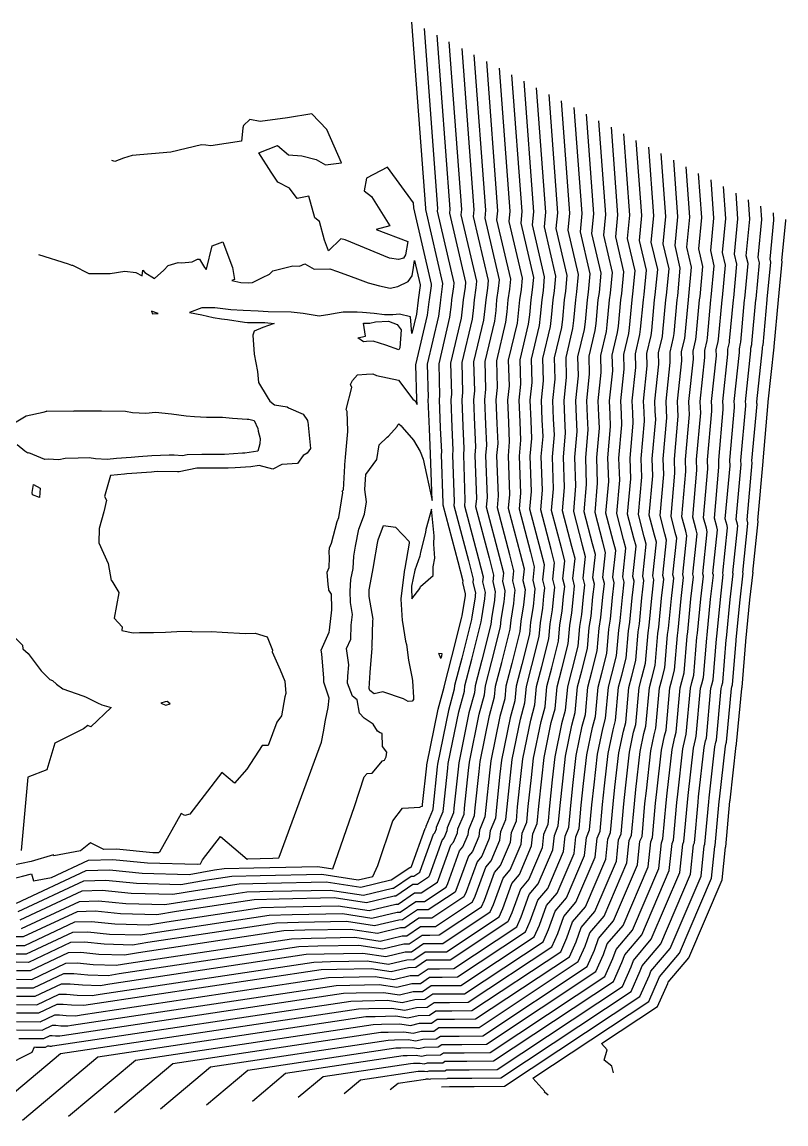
# Model space of a CAD drawing. Extents: x 7167 to 9806, y 3572 to 4349.
# Drawn here: x 9274 to 9806, y 3582 to 4349 of the extents above; entities that cross this region are included whole.
import ezdxf

# ---------------------------------------------------------------- set-up
doc = ezdxf.new("R2010")
doc.units = 0
doc.header["$MEASUREMENT"] = 0
doc.layers.add('CONTOURS', color=3, linetype='CONTINUOUS')

msp = doc.modelspace()

# ---------------------------------------------------------------- linework, layer by layer
at = {"layer": 'CONTOURS', "linetype": 'CONTINUOUS'}
for points, elevation in [([(9270.380034, 3735.757226), (9318.929185, 3758.5437), (9335.045142, 3758.983691), (9357.801858, 3756.634508), (9390.490298, 3755.780723), (9408.265817, 3758.816005), (9415.000713, 3759.828258), (9435.443036, 3760.389693), (9480.016086, 3761.27523), (9490.367074, 3759.691539), (9505.53876, 3803.009189), (9512.358248, 3823.523227), (9514.311704, 3826.023292), (9517.831956, 3826.220174), (9524.981935, 3834.829918), (9526.332771, 3835.159029), (9527.646231, 3837.442983), (9528.122305, 3840.817501), (9525.020666, 3844.641599), (9524.710822, 3853.839493), (9523.460148, 3854.125027), (9521.56535, 3855.332476), (9518.455146, 3860.199294), (9512.273809, 3864.464276), (9509.093051, 3867.97635), (9507.443463, 3877.208549), (9504.136584, 3879.81783), (9500.635091, 3888.658303), (9500.979106, 3893.693096), (9501.588671, 3901.514381), (9500.050575, 3912.901646), (9502.962653, 3919.399258), (9503.221252, 3929.02791), (9504.158707, 3936.443982), (9502.679736, 3944.925324), (9502.525937, 3952.798131), (9503.039874, 3960.943608), (9504.493681, 3968.514967), (9505.124514, 3977.105061), (9506.316046, 3984.047829), (9508.548416, 3995.946484), (9512.418474, 4006.386708), (9513.764943, 4014.963167), (9512.661936, 4023.461853), (9513.38123, 4033.922384), (9521.062663, 4044.245681), (9522.60177, 4054.450585), (9528.226546, 4059.948447), (9529.210048, 4060.582046), (9535.303002, 4067.272595), (9535.727053, 4068.368077), (9536.355235, 4069.088473), (9538.095627, 4067.850065), (9538.653788, 4066.799879), (9546.563006, 4057.751755), (9551.234489, 4049.929479), (9553.229851, 4044.58826), (9559.483977, 4015.77984), (9558.343309, 4048.020432), (9558.374775, 4048.374538), (9557.599101, 4065.738157), (9556.762163, 4086.082264), (9556.899256, 4087.380965), (9556.271276, 4110.602698), (9564.165014, 4144.025903), (9565.264946, 4153.126162), (9565.473716, 4155.386318), (9566.846632, 4164.788002), (9567.035843, 4166.809675), (9555.045133, 4218.215702), (9555.137237, 4219.139937), (9545.437914, 4348.677007)], 1971.780833), ([(9271.569247, 3729.866716), (9317.364421, 3751.360615), (9332.566192, 3751.775647), (9354.032021, 3749.559722), (9384.866192, 3748.754369), (9401.633386, 3751.617473), (9420.181912, 3754.405311), (9439.891871, 3754.946632), (9482.868051, 3755.800444), (9508.063935, 3751.9455), (9518.229418, 3754.37707), (9521.732986, 3761.827067), (9532.132659, 3793.110834), (9538.91255, 3801.787848), (9551.130347, 3802.471173), (9551.505582, 3802.923017), (9552.760086, 3803.228659), (9552.903975, 3804.29452), (9555.811066, 3831.370328), (9555.882905, 3831.995547), (9563.682526, 3870.573267), (9567.940644, 3886.038918), (9568.037708, 3887.111987), (9573.126195, 3906.976556), (9580.291521, 3934.736259), (9580.361661, 3935.563041), (9582.676382, 3949.711763), (9582.739657, 3950.388968), (9582.792252, 3950.842145), (9580.954611, 3958.768045), (9581.045415, 3959.653029), (9577.559054, 3973.069403), (9567.133729, 4012.678471), (9567.252448, 4014.014772), (9566.054808, 4047.865642), (9566.205564, 4049.562141), (9565.455451, 4066.353558), (9564.646094, 4086.027244), (9564.912214, 4088.548249), (9564.304976, 4111.002982), (9571.937989, 4143.322238), (9573.00159, 4152.12192), (9573.303268, 4155.387897), (9574.630798, 4164.47878), (9574.896906, 4167.322072), (9563.30323, 4217.025953), (9563.485707, 4218.857048), (9554.107942, 4344.099617)], 1975.061667), ([(9562.777971, 4339.522227), (9571.834177, 4218.574158), (9571.561327, 4215.836204), (9582.757969, 4167.83447), (9582.414964, 4164.169558), (9581.13282, 4155.389476), (9580.738235, 4151.117678), (9579.710964, 4142.618572), (9572.338676, 4111.403265), (9572.925173, 4089.715532), (9572.530024, 4085.972223), (9573.311801, 4066.968959), (9574.036352, 4050.749743), (9573.766307, 4047.710852), (9574.923175, 4015.012388), (9574.683019, 4012.309179), (9584.754121, 3974.045914), (9588.122025, 3961.08539), (9587.909898, 3959.017978), (9589.685224, 3951.360845), (9589.557595, 3950.26114), (9589.404048, 3948.617796), (9587.167656, 3934.947858), (9587.007048, 3933.054678), (9580.083776, 3906.232737), (9575.167185, 3887.039222), (9574.953276, 3884.674392), (9570.838933, 3869.730938), (9563.302667, 3832.455795), (9563.08267, 3830.541155), (9559.946698, 3801.333619), (9559.853174, 3800.301415), (9555.17586, 3789.080525), (9555.135171, 3788.691065), (9554.740635, 3787.767611), (9554.494016, 3787.477125), (9544.89378, 3760.891915), (9544.850495, 3760.79401), (9544.229772, 3760.382571), (9544.090435, 3760.381129), (9543.977574, 3760.381066), (9531.134452, 3751.617463), (9530.882743, 3751.613934), (9509.979695, 3746.613953), (9485.720017, 3750.325658), (9444.340706, 3749.503572), (9425.363112, 3748.982364), (9395.000954, 3744.418941), (9379.242086, 3741.728015), (9350.262184, 3742.484937), (9330.087242, 3744.567603), (9315.799658, 3744.17753), (9272.75846, 3723.976205)], 1978.3425), ([(9273.947673, 3718.085695), (9314.234894, 3736.994444), (9327.608293, 3737.359559), (9346.492348, 3735.410151), (9373.61798, 3734.701661), (9388.368522, 3737.220409), (9430.544311, 3743.559418), (9448.789541, 3744.060511), (9488.571982, 3744.850872), (9511.895455, 3741.282405), (9531.991833, 3746.089433), (9532.690178, 3746.099222), (9545.040813, 3754.526773), (9545.807847, 3754.527201), (9546.754814, 3754.537002), (9550.973407, 3757.333249), (9551.267586, 3757.998637), (9560.535606, 3783.663865), (9561.289694, 3784.552087), (9562.49607, 3787.375742), (9562.620486, 3788.566596), (9567.135011, 3799.396957), (9567.327544, 3801.521889), (9570.354275, 3829.711983), (9570.722428, 3832.916042), (9577.995341, 3868.88861), (9581.965908, 3883.309867), (9582.296663, 3886.966457), (9587.041358, 3905.488919), (9593.722574, 3931.373096), (9593.97365, 3934.332675), (9596.131713, 3947.52383), (9596.375533, 3950.133312), (9596.578197, 3951.879545), (9594.865184, 3959.267911), (9595.198636, 3962.51775), (9591.949188, 3975.022425), (9582.232309, 4011.939886), (9582.593902, 4016.010004), (9581.477807, 4047.556061), (9581.86714, 4051.937346), (9581.168151, 4067.584359), (9580.413954, 4085.917203), (9580.938131, 4090.882816), (9580.372376, 4111.803548), (9587.483938, 4141.914906), (9588.474879, 4150.113436), (9588.962373, 4155.391055), (9590.199131, 4163.860336), (9590.619032, 4168.346867), (9579.819424, 4214.646455), (9580.182647, 4218.291269), (9571.447999, 4334.944837)], 1981.623333), ([(9580.118027, 4330.367447), (9588.531116, 4218.00838), (9588.077521, 4213.456706), (9598.480095, 4168.859265), (9597.983297, 4163.551114), (9596.791925, 4155.392634), (9596.211524, 4149.109194), (9595.256913, 4141.211241), (9588.406077, 4112.203832), (9588.95109, 4092.0501), (9588.297885, 4085.862182), (9589.024501, 4068.19976), (9589.697928, 4053.124949), (9589.189306, 4047.401271), (9590.26463, 4017.00762), (9589.781599, 4011.570593), (9599.144255, 3975.998935), (9602.275246, 3963.950111), (9601.820471, 3959.517844), (9603.471169, 3952.398245), (9603.193471, 3950.005484), (9602.859379, 3946.429863), (9600.779645, 3933.717492), (9600.4381, 3929.691515), (9593.998939, 3904.7451), (9589.426141, 3886.893693), (9588.978541, 3881.945341), (9585.151748, 3868.046282), (9578.14219, 3833.376289), (9577.625879, 3828.88281), (9574.70839, 3801.710159), (9574.416849, 3798.492499), (9570.065111, 3788.052667), (9569.856968, 3786.060419), (9567.838753, 3781.336563), (9566.577196, 3779.850606), (9557.641392, 3755.105358), (9557.09632, 3753.872487), (9549.279855, 3748.691433), (9547.525258, 3748.673273), (9546.104051, 3748.672479), (9534.245903, 3740.580981), (9533.100924, 3740.564931), (9513.811216, 3735.950858), (9491.423948, 3739.376087), (9453.238376, 3738.617451), (9435.725511, 3738.136471), (9381.736091, 3730.021877), (9367.993875, 3727.675307), (9342.722511, 3728.335366), (9325.129343, 3730.151515), (9312.67013, 3729.811359), (9275.136885, 3712.195184), (9270.279576, 3712.228744)], 1984.904167), ([(9270.300584, 3706.346304), (9276.326098, 3706.304674), (9311.105367, 3722.628274), (9322.650393, 3722.943471), (9338.952675, 3721.260581), (9362.369769, 3720.648953), (9375.103659, 3722.823345), (9440.90671, 3732.713524), (9457.687211, 3733.17439), (9494.275914, 3733.901301), (9515.726976, 3730.619311), (9534.210014, 3735.04043), (9535.801629, 3735.06274), (9547.16729, 3742.818186), (9549.24267, 3742.819345), (9551.804897, 3742.845863), (9563.219232, 3750.411725), (9564.015198, 3752.212079), (9572.618786, 3776.037347), (9574.387812, 3778.121039), (9577.217867, 3784.745096), (9577.509736, 3787.538738), (9581.698686, 3797.588041), (9582.089236, 3801.898429), (9584.897484, 3828.053638), (9585.561951, 3833.836537), (9592.308156, 3867.203954), (9595.991173, 3880.580816), (9596.555619, 3886.820928), (9600.95652, 3904.001282), (9607.153627, 3928.009933), (9607.585639, 3933.10231), (9609.587045, 3945.335897), (9610.011409, 3949.877656), (9610.364141, 3952.916945), (9608.775758, 3959.767777), (9609.351856, 3965.382472), (9606.339322, 3976.975446), (9597.330889, 4011.2013), (9597.935357, 4018.005236), (9596.900806, 4047.246481), (9597.528717, 4054.312551), (9596.880851, 4068.815161), (9596.181815, 4085.807162), (9596.964048, 4093.217384), (9596.439777, 4112.604115), (9603.029888, 4140.507575), (9603.948168, 4148.104952), (9604.621477, 4155.394213), (9605.767463, 4163.241892), (9606.341157, 4169.371663), (9596.335618, 4212.266957), (9596.879586, 4217.72549), (9588.788056, 4325.790057)], 1988.185), ([(9270.321591, 3700.463865), (9277.515311, 3700.414163), (9309.540603, 3715.445188), (9320.171443, 3715.735427), (9335.182838, 3714.185795), (9356.745663, 3713.622599), (9368.471227, 3715.624813), (9446.08791, 3727.290578), (9462.136046, 3727.73133), (9497.127879, 3728.426515), (9517.642736, 3725.287764), (9535.319104, 3729.515928), (9537.357355, 3729.5445), (9548.230528, 3736.963893), (9550.960081, 3736.965417), (9554.329939, 3737.000294), (9569.342145, 3746.950964), (9570.389004, 3749.318801), (9578.660376, 3772.224087), (9580.936871, 3774.905516), (9584.578766, 3783.429773), (9584.954362, 3787.024809), (9588.980524, 3796.683584), (9589.470081, 3802.086699), (9592.169088, 3827.224465), (9592.981712, 3834.296784), (9599.464563, 3866.361626), (9603.003805, 3879.216291), (9603.685097, 3886.748163), (9607.914102, 3903.257463), (9613.869153, 3926.328352), (9614.391634, 3932.487127), (9616.314711, 3944.24193), (9616.829347, 3949.749829), (9617.257114, 3953.435645), (9615.731045, 3960.01771), (9616.428467, 3966.814833), (9613.534389, 3977.951956), (9604.880179, 4010.832007), (9605.606085, 4019.002852), (9604.612305, 4047.091691), (9605.359505, 4055.500154), (9604.737201, 4069.430562), (9604.065746, 4085.752142), (9604.977007, 4094.384667), (9604.473477, 4113.004399), (9610.802862, 4139.803909), (9611.684813, 4147.10071), (9612.451029, 4155.395792), (9613.55163, 4162.93267), (9614.20222, 4169.88406), (9604.593715, 4211.077208), (9605.228056, 4217.442601), (9597.458084, 4321.212667)], 1991.465833), ([(9606.128112, 4316.635277), (9613.576526, 4217.159712), (9612.851812, 4209.887459), (9622.063283, 4170.396458), (9621.335796, 4162.623447), (9620.280581, 4155.397371), (9619.421458, 4146.096468), (9618.575837, 4139.100243), (9612.507178, 4113.404682), (9612.989965, 4095.551951), (9611.949676, 4085.697121), (9612.59355, 4070.045962), (9613.190293, 4056.687757), (9612.323804, 4046.936901), (9613.276812, 4020.000468), (9612.429468, 4010.462714), (9620.729456, 3978.928467), (9623.505077, 3968.247194), (9622.686331, 3960.267643), (9624.150086, 3953.954345), (9623.647285, 3949.622001), (9623.042377, 3943.147964), (9621.197628, 3931.871944), (9620.584679, 3924.64677), (9614.871683, 3902.513644), (9610.814575, 3886.675398), (9610.016437, 3877.851765), (9606.620971, 3865.519297), (9600.401474, 3834.757031), (9599.440692, 3826.395292), (9596.850927, 3802.274969), (9596.262362, 3795.779126), (9592.398987, 3786.51088), (9591.939664, 3782.11445), (9587.48593, 3771.689992), (9584.701966, 3768.410828), (9576.76281, 3746.425522), (9575.465057, 3743.490202), (9556.854981, 3731.154725), (9552.677493, 3731.111489), (9549.293767, 3731.1096), (9538.913081, 3724.026259), (9536.428195, 3723.991426), (9519.558496, 3719.956216), (9499.979845, 3722.95173), (9466.584881, 3722.288269), (9451.269109, 3721.867631), (9361.838796, 3708.426281), (9351.121557, 3706.596245), (9331.413001, 3707.11101), (9317.692493, 3708.527383), (9307.97584, 3708.262103), (9278.704524, 3694.523653), (9270.342598, 3694.581426)], 1994.746667), ([(9614.798141, 4312.057887), (9621.924996, 4216.876822), (9621.109909, 4208.69771), (9629.924346, 4170.908855), (9629.119962, 4162.314225), (9628.110134, 4155.39895), (9627.158102, 4145.092226), (9626.348812, 4138.396578), (9620.540878, 4113.804965), (9621.002924, 4096.719235), (9619.833606, 4085.642101), (9620.4499, 4070.661363), (9621.021081, 4057.875359), (9620.035304, 4046.78211), (9620.947539, 4020.998084), (9619.978758, 4010.093421), (9627.924523, 3979.904978), (9630.581687, 3969.679555), (9629.641618, 3960.517576), (9631.043058, 3954.473045), (9630.465223, 3949.494173), (9629.770042, 3942.053997), (9628.003623, 3931.256761), (9627.300206, 3922.965189), (9621.829265, 3901.769826), (9617.944053, 3886.602633), (9617.02907, 3876.48724), (9613.777378, 3864.676969), (9607.821235, 3835.217279), (9606.712297, 3825.56612), (9604.231773, 3802.463239), (9603.544199, 3794.874668), (9599.843613, 3785.99695), (9599.300563, 3780.799126), (9594.034989, 3768.474468), (9590.743556, 3764.597569), (9583.136615, 3743.532244), (9581.58797, 3740.029441), (9559.380022, 3725.309156), (9554.394904, 3725.257561), (9550.357005, 3725.255307), (9540.468806, 3718.508018), (9537.537285, 3718.466925), (9521.474256, 3714.624669), (9502.831811, 3717.476944), (9471.033716, 3716.845208), (9456.450309, 3716.444685), (9355.206364, 3701.227749), (9345.497451, 3699.569891), (9327.643165, 3700.036225), (9315.213544, 3701.319339), (9306.411076, 3701.079018), (9279.893737, 3688.633142), (9270.363606, 3688.698987)], 1998.0275), ([(9270.384613, 3682.816547), (9281.08295, 3682.742632), (9304.846313, 3693.895932), (9312.734594, 3694.111295), (9323.873328, 3692.961439), (9339.873346, 3692.543537), (9348.573933, 3694.029217), (9461.631508, 3711.021738), (9475.482551, 3711.402148), (9505.683776, 3712.002158), (9523.390016, 3709.293122), (9538.646376, 3712.942423), (9542.024532, 3712.989777), (9551.420244, 3719.401013), (9556.112315, 3719.403633), (9561.905064, 3719.463587), (9587.710882, 3736.568679), (9589.510421, 3740.638965), (9596.785145, 3760.78431), (9600.584048, 3765.258945), (9606.661462, 3779.483803), (9607.288238, 3785.483021), (9610.826037, 3793.97021), (9611.612618, 3802.651508), (9613.983901, 3824.736947), (9615.240997, 3835.677526), (9620.933786, 3863.834641), (9624.041702, 3875.122714), (9625.073531, 3886.529869), (9628.786846, 3901.026007), (9634.015732, 3921.283607), (9634.809617, 3930.641579), (9636.497708, 3940.960031), (9637.283161, 3949.366345), (9637.936031, 3954.991745), (9636.596905, 3960.767509), (9637.658298, 3971.111916), (9635.11959, 3980.881488), (9627.528048, 4009.724128), (9628.618267, 4021.9957), (9627.746803, 4046.62732), (9628.85187, 4059.062962), (9628.30625, 4071.276764), (9627.717537, 4085.58708), (9629.015882, 4097.886518), (9628.574578, 4114.205249), (9634.121786, 4137.692912), (9634.894747, 4144.087984), (9635.939686, 4155.400529), (9636.904129, 4162.005003), (9637.785409, 4171.421253), (9629.368006, 4207.507961), (9630.273466, 4216.593933), (9623.468169, 4307.480497)], 2001.308333), ([(9270.405621, 3676.934108), (9282.272163, 3676.852122), (9303.281549, 3686.712847), (9310.255644, 3686.903251), (9320.103491, 3685.886654), (9334.24924, 3685.517183), (9341.941501, 3686.830685), (9466.812708, 3705.598791), (9479.931386, 3705.959087), (9508.535742, 3706.527372), (9525.305776, 3703.961575), (9539.755466, 3707.417922), (9543.580258, 3707.471537), (9552.483482, 3713.54672), (9557.829727, 3713.549705), (9564.430106, 3713.618017), (9593.833795, 3733.107918), (9595.884227, 3737.745687), (9602.826735, 3756.97105), (9607.133107, 3762.043421), (9614.022361, 3778.16848), (9614.732864, 3784.969092), (9618.107874, 3793.065752), (9618.993464, 3802.839778), (9621.255505, 3823.907775), (9622.660758, 3836.137773), (9628.090193, 3862.992313), (9631.054334, 3873.758189), (9632.203008, 3886.457104), (9635.744428, 3900.282188), (9640.731258, 3919.602026), (9641.615612, 3930.026396), (9643.225374, 3939.866064), (9644.101099, 3949.238517), (9644.829003, 3955.510445), (9643.552191, 3961.017442), (9644.734908, 3972.544277), (9642.314657, 3981.857999), (9635.077338, 4009.354836), (9636.288994, 4022.993317), (9635.458303, 4046.47253), (9636.682658, 4060.250565), (9636.1626, 4071.892164), (9635.601467, 4085.53206), (9637.028841, 4099.053802), (9636.608278, 4114.605532), (9641.894761, 4136.989246), (9642.631391, 4143.083742), (9643.769238, 4155.402108), (9644.688295, 4161.695781), (9645.646472, 4171.93365), (9637.626103, 4206.318212), (9638.621935, 4216.311044), (9632.138198, 4302.903107)], 2004.589167), ([(9270.426628, 3671.051669), (9283.461376, 3670.961611), (9301.716786, 3679.529762), (9307.776694, 3679.695207), (9316.333655, 3678.811868), (9328.625134, 3678.490829), (9335.309069, 3679.632153), (9471.993907, 3700.175845), (9484.380221, 3700.516027), (9511.387707, 3701.052587), (9527.221537, 3698.630027), (9540.864557, 3701.89342), (9545.135983, 3701.953296), (9553.546721, 3707.692427), (9559.547138, 3707.695777), (9566.955147, 3707.772448), (9599.956707, 3729.647156), (9602.258033, 3734.852408), (9608.868325, 3753.157791), (9613.682166, 3758.827897), (9621.383259, 3776.853157), (9622.177489, 3784.455163), (9625.389712, 3792.161295), (9626.37431, 3803.028048), (9628.52711, 3823.078602), (9630.08052, 3836.598021), (9635.246601, 3862.149985), (9638.066967, 3872.393663), (9639.332486, 3886.384339), (9642.702009, 3899.53837), (9647.446785, 3917.920445), (9648.421606, 3929.411213), (9649.95304, 3938.772098), (9650.919037, 3949.110689), (9651.721976, 3956.029145), (9650.507478, 3961.267374), (9651.811518, 3973.976637), (9649.509724, 3982.83451), (9642.626628, 4008.985543), (9643.959722, 4023.990933), (9643.169802, 4046.31774), (9644.513446, 4061.438167), (9644.01895, 4072.507565), (9643.485398, 4085.477039), (9645.041799, 4100.221086), (9644.641979, 4115.005815), (9649.667736, 4136.285581), (9650.368036, 4142.0795), (9651.59879, 4155.403687), (9652.472461, 4161.386559), (9653.507535, 4172.446048), (9645.8842, 4205.128463), (9646.970405, 4216.028154), (9640.808226, 4298.325717)], 2007.87), ([(9270.447635, 3665.16923), (9284.650589, 3665.071101), (9300.152022, 3672.346676), (9305.297744, 3672.487162), (9312.563818, 3671.737083), (9323.001028, 3671.464475), (9328.676638, 3672.433621), (9477.175107, 3694.752898), (9488.829056, 3695.072966), (9514.239673, 3695.577801), (9529.137297, 3693.29848), (9541.973647, 3696.368918), (9546.691709, 3696.435055), (9554.609959, 3701.838134), (9561.26455, 3701.841849), (9569.480189, 3701.926879), (9606.07962, 3726.186394), (9608.631839, 3731.95913), (9614.909915, 3749.344532), (9620.231225, 3755.612373), (9628.744158, 3775.537834), (9629.622115, 3783.941234), (9632.671549, 3791.256837), (9633.755156, 3803.216318), (9635.798714, 3822.24943), (9637.500281, 3837.058268), (9642.403008, 3861.307656), (9645.079599, 3871.029138), (9646.461964, 3886.311574), (9649.65959, 3898.794551), (9654.162311, 3916.238863), (9655.2276, 3928.79603), (9656.680706, 3937.678131), (9657.736975, 3948.982861), (9658.614948, 3956.547845), (9657.462765, 3961.517307), (9658.888129, 3975.408998), (9656.704791, 3983.81102), (9650.175918, 4008.61625), (9651.630449, 4024.988549), (9650.881301, 4046.162949), (9652.344234, 4062.62577), (9651.8753, 4073.122966), (9651.369328, 4085.422019), (9653.054757, 4101.38837), (9652.675679, 4115.406099), (9657.44071, 4135.581915), (9658.104681, 4141.075258), (9659.428342, 4155.405266), (9660.256627, 4161.077337), (9661.368598, 4172.958446), (9654.142297, 4203.938714), (9655.318875, 4215.745265), (9649.478254, 4293.748327)], 2011.150833), ([(9658.148283, 4289.170937), (9663.667345, 4215.462376), (9662.400394, 4202.748965), (9669.229661, 4173.470843), (9668.040794, 4160.768115), (9667.257894, 4155.406845), (9665.841325, 4140.071017), (9665.213685, 4134.878249), (9660.709379, 4115.806382), (9661.067716, 4102.555653), (9659.253258, 4085.366999), (9659.73165, 4073.738366), (9660.175023, 4063.813373), (9658.592801, 4046.008159), (9659.301176, 4025.986165), (9657.725208, 4008.246957), (9663.899858, 3984.787531), (9665.964739, 3976.841359), (9664.418052, 3961.76724), (9665.50792, 3957.066545), (9664.554913, 3948.855033), (9663.408371, 3936.584165), (9662.033595, 3928.180848), (9660.877837, 3914.557282), (9656.617172, 3898.050733), (9653.591442, 3886.238809), (9652.092231, 3869.664612), (9649.559416, 3860.465328), (9644.920043, 3837.518515), (9643.070318, 3821.420257), (9641.136001, 3803.404588), (9639.953387, 3790.352379), (9637.06674, 3783.427305), (9636.105057, 3774.222511), (9626.780284, 3752.39685), (9620.951505, 3745.531272), (9615.005645, 3729.065851), (9612.202532, 3722.725633), (9572.005231, 3696.08131), (9562.981961, 3695.987921), (9555.673198, 3695.983841), (9548.247435, 3690.916814), (9543.082738, 3690.844417), (9531.053057, 3687.966933), (9517.091639, 3690.103015), (9493.277891, 3689.629906), (9482.356306, 3689.329951), (9322.044206, 3665.235089), (9317.376922, 3664.438121), (9308.793982, 3664.662298), (9302.818795, 3665.279118), (9298.587259, 3665.163591), (9285.839802, 3659.18059), (9270.468643, 3659.28679)], 2014.431667), ([(9269.191741, 3753.217547), (9274.642231, 3754.401237), (9280.961528, 3756.242852), (9282.195403, 3751.32333), (9294.715123, 3753.627531), (9320.493948, 3765.726786), (9337.524092, 3766.191735), (9361.571694, 3763.709293), (9396.114404, 3762.807077), (9398.439986, 3763.204185), (9399.859539, 3765.795724), (9412.432896, 3782.107058), (9430.955945, 3766.236396), (9431.029428, 3766.317084), (9431.117633, 3766.455337), (9448.746422, 3766.930613), (9452.957505, 3767.184707), (9453.122197, 3767.686657), (9482.647934, 3847.684486), (9483.89302, 3854.913656), (9485.300131, 3863.0232), (9487.167158, 3871.939622), (9487.820133, 3878.355386), (9484.237828, 3889.577607), (9484.129509, 3892.327116), (9482.793206, 3909.094155), (9482.438409, 3911.72089), (9488.030588, 3924.198513), (9488.068296, 3925.602536), (9489.847573, 3939.678144), (9489.666947, 3940.713964), (9489.470109, 3950.789981), (9487.582919, 3953.484984), (9487.627516, 3954.174485), (9487.188688, 3957.519149), (9486.447668, 3966.085013), (9487.835355, 3969.262374), (9488.167184, 3976.268451), (9487.977878, 3980.006761), (9488.251007, 3982.858128), (9489.518031, 3986.185119), (9493.478263, 4001.176033), (9494.589727, 4004.116164), (9497.323842, 4021.293384), (9496.923929, 4022.243157), (9497.815927, 4023.335443), (9499.145111, 4044.053717), (9499.297938, 4045.079401), (9499.323764, 4045.876131), (9499.381306, 4046.003826), (9500.96314, 4063.854333), (9500.947323, 4063.976655), (9500.925014, 4064.169349), (9500.923443, 4064.291737), (9500.455835, 4077.811015), (9499.67197, 4079.1195), (9503.618624, 4094.539451), (9502.840006, 4096.568678), (9504.033545, 4099.354458), (9507.727139, 4103.185919), (9513.930669, 4103.707926), (9518.369944, 4103.865986), (9520.873141, 4102.779172), (9536.141055, 4099.658222), (9546.094819, 4086.264008), (9547.780166, 4085.064768), (9549.018182, 4082.735427), (9548.878233, 4086.137285), (9548.886297, 4086.213681), (9548.237575, 4110.202415), (9556.39204, 4144.729569), (9557.528301, 4154.130404), (9557.644164, 4155.384739), (9559.062466, 4165.097225), (9559.17478, 4166.297277), (9546.787036, 4219.405451), (9546.788767, 4219.422826), (9546.52531, 4222.941366), (9528.514282, 4247.660386), (9513.967271, 4239.954055), (9512.285515, 4231.340844), (9517.268171, 4227.33085), (9530.213747, 4206.911352), (9520.688614, 4204.466649), (9542.525303, 4196.012197), (9541.077952, 4186.743684), (9539.497336, 4184.406166), (9536.130028, 4183.507937), (9529.813905, 4184.305915), (9499.049637, 4197.115241), (9495.928567, 4197.821759), (9487.487682, 4189.593961), (9484.606958, 4196.940475), (9481.153174, 4209.907493), (9477.985476, 4212.484164), (9473.728078, 4227.588019), (9465.665802, 4225.965802), (9460.391177, 4233.058347), (9452.253467, 4237.354511), (9447.474308, 4244.227078), (9439.030603, 4257.612363), (9451.916052, 4262.84826), (9459.645206, 4256.253769), (9468.902713, 4255.68272), (9478.985876, 4253.086253), (9485.266097, 4249.248831), (9496.497052, 4250.692973), (9486.231547, 4273.935597), (9475.761488, 4284.853346), (9458.988675, 4281.963743), (9440.006026, 4279.546802), (9432.678812, 4280.976915), (9428.321487, 4276.614845), (9427.907233, 4275.02305), (9427.873381, 4274.769908), (9426.866295, 4265.759154), (9405.552809, 4262.500772), (9402.160842, 4263.033747), (9399.057017, 4263.149663), (9377.824456, 4258.147465), (9350.908494, 4255.811099), (9344.981222, 4253.873415), (9338.944176, 4251.649731), (9336.813676, 4252.301473)], 1968.5), ([(9270.48965, 3653.404351), (9287.029015, 3653.29008), (9297.022495, 3657.980505), (9300.339845, 3658.071074), (9305.024145, 3657.587512), (9311.752817, 3657.411767), (9315.411775, 3658.036557), (9487.537506, 3683.907005), (9497.726726, 3684.186845), (9519.943604, 3684.62823), (9532.968817, 3682.635386), (9544.191828, 3685.319915), (9549.803161, 3685.398573), (9556.736436, 3690.129547), (9564.699373, 3690.133993), (9574.530273, 3690.235741), (9618.325445, 3719.264871), (9621.379451, 3726.172572), (9626.993095, 3741.718013), (9633.329343, 3749.181326), (9643.465956, 3772.907188), (9644.511366, 3782.913376), (9647.235224, 3789.447921), (9648.516847, 3803.592858), (9650.341923, 3820.591085), (9652.339804, 3837.978763), (9656.715823, 3859.623), (9659.104863, 3868.300087), (9660.72092, 3886.166045), (9663.574753, 3897.306914), (9667.593364, 3912.8757), (9668.839589, 3927.565665), (9670.136037, 3935.490198), (9671.372851, 3948.727205), (9672.400893, 3957.585245), (9671.373338, 3962.017173), (9673.041349, 3978.27372), (9671.094925, 3985.764041), (9665.274497, 4007.877664), (9666.971904, 4026.983781), (9666.3043, 4045.853369), (9668.005811, 4065.000975), (9667.588, 4074.353767), (9667.137189, 4085.311978), (9669.080674, 4103.722937), (9668.74308, 4116.206665), (9672.98666, 4134.174584), (9673.57797, 4139.066775), (9675.087447, 4155.408424), (9675.82496, 4160.458893), (9677.090723, 4173.983241), (9670.658491, 4201.559216), (9672.015815, 4215.179486), (9666.818311, 4284.593547)], 2017.7125), ([(9270.510658, 3647.521912), (9288.218228, 3647.399569), (9295.457732, 3650.79742), (9297.860895, 3650.86303), (9301.254308, 3650.512727), (9306.128711, 3650.385413), (9308.779343, 3650.838025), (9492.718706, 3678.484058), (9502.175561, 3678.743784), (9522.79557, 3679.153444), (9534.884577, 3677.303838), (9545.300918, 3679.795414), (9551.358886, 3679.880333), (9557.799675, 3684.275254), (9566.416784, 3684.280065), (9577.055314, 3684.390171), (9624.448357, 3715.80411), (9627.753257, 3723.279294), (9633.034685, 3737.904754), (9639.878402, 3745.965802), (9650.826854, 3771.591864), (9651.955991, 3782.399447), (9654.517062, 3788.543463), (9655.897693, 3803.781128), (9657.613527, 3819.761912), (9659.759566, 3838.43901), (9663.872231, 3858.780672), (9666.117496, 3866.935561), (9667.850398, 3886.09328), (9670.532335, 3896.563095), (9674.30889, 3911.194119), (9675.645584, 3926.950482), (9676.863703, 3934.396232), (9678.190789, 3948.599377), (9679.293865, 3958.103945), (9678.328625, 3962.267106), (9680.11796, 3979.706081), (9678.289992, 3986.740552), (9672.823787, 4007.508371), (9674.642631, 4027.981397), (9674.0158, 4045.698579), (9675.836599, 4066.188578), (9675.444349, 4074.969168), (9675.021119, 4085.256958), (9677.093633, 4104.890221), (9676.77678, 4116.606949), (9680.759635, 4133.470918), (9681.314614, 4138.062533), (9682.916999, 4155.410003), (9683.609126, 4160.14967), (9684.951786, 4174.495638), (9678.916588, 4200.369467), (9680.364284, 4214.896597), (9675.488339, 4280.016157)], 2020.993333), ([(9261.655277, 3622.219789), (9281.316022, 3631.99613), (9282.962556, 3635.761787), (9283.933038, 3635.664588), (9290.596653, 3635.618548), (9292.328205, 3636.431249), (9292.902995, 3636.446942), (9293.714635, 3636.363156), (9294.880499, 3636.332705), (9295.51448, 3636.440961), (9503.081105, 3667.638165), (9511.073231, 3667.857663), (9528.499501, 3668.203872), (9538.716097, 3666.640744), (9547.519099, 3668.74641), (9554.470338, 3668.843851), (9559.926152, 3672.566668), (9569.851607, 3672.572209), (9582.105398, 3672.699033), (9636.694182, 3708.882587), (9640.500868, 3717.492737), (9645.117864, 3730.278235), (9652.97652, 3739.534755), (9665.548652, 3768.961218), (9666.845242, 3781.371589), (9669.080737, 3786.734548), (9670.659384, 3804.157668), (9672.156736, 3818.103567), (9674.599089, 3839.359505), (9678.185046, 3857.096015), (9680.14276, 3864.206511), (9682.109353, 3885.94775), (9684.447498, 3895.075458), (9687.739943, 3907.830956), (9689.257573, 3925.720117), (9690.319035, 3932.208299), (9691.826665, 3948.343722), (9693.07981, 3959.141345), (9692.239199, 3962.766972), (9694.27118, 3982.570803), (9692.680126, 3988.693573), (9687.922367, 4006.769785), (9689.984086, 4029.976629), (9689.438798, 4045.388998), (9691.498176, 4068.563783), (9691.157049, 4076.199969), (9690.78898, 4085.146917), (9693.11955, 4107.224788), (9692.84418, 4117.407515), (9696.305584, 4132.063587), (9696.787904, 4136.054049), (9698.576103, 4155.413161), (9699.177459, 4159.531226), (9700.673912, 4175.520433), (9695.432782, 4197.989969), (9697.061224, 4214.330818), (9692.828396, 4270.861377)], 2027.555), ([(9272.145559, 3641.628322), (9289.40744, 3641.509059), (9293.892968, 3643.614335), (9295.381945, 3643.654986), (9297.484472, 3643.437942), (9300.504605, 3643.359059), (9302.146911, 3643.639493), (9497.899905, 3673.061111), (9506.624396, 3673.300724), (9525.647536, 3673.678658), (9536.800337, 3671.972291), (9546.410009, 3674.270912), (9552.914612, 3674.362092), (9558.862913, 3678.420961), (9568.134195, 3678.426137), (9579.580356, 3678.544602), (9630.57127, 3712.343348), (9634.127062, 3720.386015), (9639.076274, 3734.091495), (9646.427461, 3742.750279), (9658.187753, 3770.276541), (9659.400617, 3781.885518), (9661.798899, 3787.639006), (9663.278539, 3803.969398), (9664.885132, 3818.932739), (9667.179327, 3838.899257), (9671.028639, 3857.938344), (9673.130128, 3865.571036), (9674.979876, 3886.020515), (9677.489916, 3895.819277), (9681.024417, 3909.512537), (9682.451578, 3926.335299), (9683.591369, 3933.302265), (9685.008727, 3948.47155), (9686.186837, 3958.622645), (9685.283912, 3962.517039), (9687.19457, 3981.138442), (9685.485059, 3987.717063), (9680.373077, 4007.139078), (9682.313359, 4028.979013), (9681.727299, 4045.543789), (9683.667387, 4067.37618), (9683.300699, 4075.584569), (9682.905049, 4085.201937), (9685.106591, 4106.057505), (9684.81048, 4117.007232), (9688.532609, 4132.767252), (9689.051259, 4137.058291), (9690.746551, 4155.411582), (9691.393293, 4159.840448), (9692.812849, 4175.008036), (9687.174685, 4199.179718), (9688.712754, 4214.613708), (9684.158368, 4275.438767)], 2024.274167), ([(9242.60847, 3582.135233), (9301.029224, 3631.068146), (9508.262304, 3662.215218), (9515.522066, 3662.414603), (9531.351467, 3662.729087), (9540.631858, 3661.309197), (9548.62819, 3663.221909), (9556.026063, 3663.32561), (9560.98939, 3666.712375), (9571.569018, 3666.718281), (9584.63044, 3666.853464), (9642.817095, 3705.421825), (9646.874674, 3714.599458), (9651.159454, 3726.464976), (9659.525579, 3736.319231), (9672.909551, 3767.645895), (9674.289868, 3780.85766), (9676.362574, 3785.83009), (9678.04023, 3804.345938), (9679.42834, 3817.274394), (9682.01885, 3839.819752), (9685.341454, 3856.253687), (9687.155393, 3862.841985), (9689.238831, 3885.874985), (9691.405079, 3894.33164), (9694.455469, 3906.149374), (9696.063567, 3925.104934), (9697.0467, 3931.114332), (9698.644603, 3948.215894), (9699.972782, 3959.660045), (9699.194485, 3963.016905), (9701.347791, 3984.003163), (9699.875193, 3989.670084), (9695.471657, 4006.400493), (9697.654814, 4030.974245), (9697.150298, 4045.234208), (9699.328964, 4069.751386), (9699.013399, 4076.81537), (9698.67291, 4085.091896), (9701.132508, 4108.392072), (9700.877881, 4117.807799), (9704.078559, 4131.359921), (9704.524548, 4135.049807), (9706.405655, 4155.41474), (9706.961625, 4159.222004), (9708.534975, 4176.032831), (9703.690879, 4196.80022), (9705.409694, 4214.047929), (9701.498424, 4266.283988)], 2030.835833), ([(9274.588819, 3584.790753), (9327.116089, 3628.787315), (9513.443504, 3656.792271), (9519.970901, 3656.971542), (9534.203432, 3657.254301), (9542.547618, 3655.977649), (9549.73728, 3657.697407), (9557.581789, 3657.807369), (9562.052629, 3660.858081), (9573.28643, 3660.864353), (9587.155481, 3661.007895), (9648.940007, 3701.961063), (9653.24848, 3711.70618), (9657.201044, 3722.651717), (9666.074638, 3733.103707), (9680.270449, 3766.330572), (9681.734493, 3780.343731), (9683.644412, 3784.925632), (9685.421076, 3804.534208), (9686.699945, 3816.445222), (9689.438612, 3840.279999), (9692.497861, 3855.411359), (9694.168025, 3861.47746), (9696.368309, 3885.802221), (9698.36266, 3893.587821), (9701.170996, 3904.467793), (9702.869562, 3924.489751), (9703.774366, 3930.020366), (9705.462541, 3948.088066), (9706.865755, 3960.178745), (9706.149772, 3963.266838), (9708.424401, 3985.435524), (9707.07026, 3990.646594), (9703.020947, 4006.0312), (9705.325541, 4031.971862), (9704.861797, 4045.079418), (9707.159752, 4070.938988), (9706.869749, 4077.430771), (9706.556841, 4085.036876), (9709.145467, 4109.559356), (9708.911581, 4118.208082), (9711.851533, 4130.656255), (9712.261193, 4134.045565), (9714.235208, 4155.416319), (9714.745792, 4158.912782), (9716.396038, 4176.545229), (9711.948976, 4195.610471), (9713.758164, 4213.76504), (9710.168453, 4261.706598)], 2034.116667), ([(9306.569167, 3587.446272), (9353.202954, 3626.506484), (9518.624703, 3651.369325), (9524.419736, 3651.528482), (9537.055398, 3651.779515), (9544.463378, 3650.646102), (9550.846371, 3652.172906), (9559.137515, 3652.289129), (9563.115867, 3655.003788), (9575.003841, 3655.010425), (9589.680523, 3655.162325), (9655.06292, 3698.500302), (9659.622286, 3708.812901), (9663.242634, 3718.838457), (9672.623697, 3729.888184), (9687.631348, 3765.015249), (9689.179118, 3779.829802), (9690.926249, 3784.021175), (9692.801922, 3804.722478), (9693.971549, 3815.616049), (9696.858373, 3840.740247), (9699.654269, 3854.569031), (9701.180657, 3860.112934), (9703.497787, 3885.729456), (9705.320242, 3892.844002), (9707.886522, 3902.786211), (9709.675556, 3923.874568), (9710.502032, 3928.926399), (9712.280479, 3947.960238), (9713.758727, 3960.697445), (9713.105059, 3963.51677), (9715.501011, 3986.867885), (9714.265326, 3991.623105), (9710.570237, 4005.661907), (9712.996268, 4032.969478), (9712.573297, 4044.924628), (9714.99054, 4072.126591), (9714.726099, 4078.046171), (9714.440771, 4084.981856), (9717.158425, 4110.726639), (9716.945281, 4118.608366), (9719.624508, 4129.95259), (9719.997837, 4133.041323), (9722.06476, 4155.417898), (9722.529958, 4158.60356), (9724.257101, 4177.057626), (9720.207073, 4194.420722), (9722.106634, 4213.48215), (9718.838481, 4257.129208)], 2037.3975), ([(9338.549516, 3590.101791), (9379.289819, 3624.225653), (9523.805903, 3645.946378), (9528.868571, 3646.085421), (9539.907364, 3646.30473), (9546.379138, 3645.314555), (9551.955461, 3646.648404), (9560.693241, 3646.770888), (9564.179106, 3649.149495), (9576.721253, 3649.156497), (9592.205565, 3649.316756), (9661.185833, 3695.03954), (9665.996092, 3705.919622), (9669.284224, 3715.025198), (9679.172756, 3726.67266), (9694.992247, 3763.699926), (9696.623744, 3779.315873), (9698.208087, 3783.116717), (9700.182767, 3804.910748), (9701.243153, 3814.786877), (9704.278135, 3841.200494), (9706.810676, 3853.726703), (9708.19329, 3858.748409), (9710.627265, 3885.656691), (9712.277823, 3892.100184), (9714.602048, 3901.10463), (9716.481551, 3923.259386), (9717.229698, 3927.832432), (9719.098417, 3947.83241), (9720.651699, 3961.216145), (9720.060346, 3963.766703), (9722.577622, 3988.300246), (9721.460393, 3992.599616), (9718.119526, 4005.292614), (9720.666996, 4033.967094), (9720.284796, 4044.769837), (9722.821329, 4073.314194), (9722.582449, 4078.661572), (9722.324701, 4084.926835), (9725.171384, 4111.893923), (9724.978982, 4119.008649), (9727.397483, 4129.248924), (9727.734482, 4132.037081), (9729.894312, 4155.419477), (9730.314124, 4158.294338), (9732.118164, 4177.570024), (9728.46517, 4193.230973), (9730.455103, 4213.199261), (9727.508509, 4252.551818)], 2040.678333), ([(9370.529864, 3592.75731), (9405.376684, 3621.944822), (9528.987102, 3640.523431), (9533.317406, 3640.64236), (9542.759329, 3640.829944), (9548.294898, 3639.983008), (9553.064552, 3641.123902), (9562.248966, 3641.252647), (9565.242345, 3643.295202), (9578.438664, 3643.302569), (9594.730606, 3643.471187), (9667.308745, 3691.578779), (9672.369898, 3703.026344), (9675.325814, 3711.211939), (9685.721815, 3723.457136), (9702.353145, 3762.384603), (9704.068369, 3778.801944), (9705.489924, 3782.212259), (9707.563613, 3805.099017), (9708.514758, 3813.957704), (9711.697896, 3841.660741), (9713.967084, 3852.884374), (9715.205922, 3857.383883), (9717.756743, 3885.583926), (9719.235405, 3891.356365), (9721.317575, 3899.423049), (9723.287545, 3922.644203), (9723.957364, 3926.738466), (9725.916355, 3947.704582), (9727.544672, 3961.734845), (9727.015632, 3964.016636), (9729.654232, 3989.732607), (9728.65546, 3993.576126), (9725.668816, 4004.923321), (9728.337723, 4034.96471), (9727.996295, 4044.615047), (9730.652117, 4074.501796), (9730.438798, 4079.276973), (9730.208632, 4084.871815), (9733.184342, 4113.061207), (9733.012682, 4119.408932), (9735.170457, 4128.545258), (9735.471127, 4131.032839), (9737.723864, 4155.421056), (9738.098291, 4157.985116), (9739.979226, 4178.082421), (9736.723267, 4192.041224), (9738.803573, 4212.916372), (9736.178538, 4247.974428)], 2043.959167), ([(9402.510213, 3595.41283), (9431.463549, 3619.66399), (9534.168302, 3635.100485), (9537.766241, 3635.1993), (9545.611295, 3635.355158), (9550.210658, 3634.65146), (9554.173642, 3635.599401), (9563.804692, 3635.734406), (9566.305583, 3637.440909), (9580.156075, 3637.448641), (9597.255648, 3637.625618), (9673.431658, 3688.118017), (9678.743703, 3700.133065), (9681.367403, 3707.39868), (9692.270873, 3720.241613), (9709.714044, 3761.069279), (9711.512995, 3778.288015), (9712.771762, 3781.307801), (9714.944459, 3805.287287), (9715.786362, 3813.128531), (9719.117658, 3842.120989), (9721.123491, 3852.042046), (9722.218554, 3856.019358), (9724.886221, 3885.511161), (9726.192986, 3890.612547), (9728.033101, 3897.741467), (9730.09354, 3922.02902), (9730.685029, 3925.644499), (9732.734293, 3947.576754), (9734.437644, 3962.253545), (9733.970919, 3964.266569), (9736.730842, 3991.164968), (9735.850527, 3994.552637), (9733.218106, 4004.554028), (9736.008451, 4035.962326), (9735.707795, 4044.460257), (9738.482905, 4075.689399), (9738.295148, 4079.892374), (9738.092562, 4084.816794), (9741.197301, 4114.228491), (9741.046382, 4119.809216), (9742.943432, 4127.841593), (9743.207771, 4130.028597), (9745.553416, 4155.422635), (9745.882457, 4157.675893), (9747.840289, 4178.594819), (9744.981364, 4190.851475), (9747.152043, 4212.633482), (9744.848566, 4243.397038)], 2047.24), ([(9434.490561, 3598.068349), (9457.550414, 3617.383159), (9539.349501, 3629.677538), (9542.215076, 3629.756239), (9548.463261, 3629.880372), (9552.126418, 3629.319913), (9555.282732, 3630.074899), (9565.360418, 3630.216166), (9567.368822, 3631.586615), (9581.873487, 3631.594713), (9599.78069, 3631.780049), (9679.55457, 3684.657256), (9685.117509, 3697.239787), (9687.408993, 3703.58542), (9698.819932, 3717.026089), (9717.074943, 3759.753956), (9718.95762, 3777.774086), (9720.053599, 3780.403343), (9722.325304, 3805.475557), (9723.057966, 3812.299359), (9726.537419, 3842.581236), (9728.279899, 3851.199718), (9729.231186, 3854.654832), (9732.015699, 3885.438397), (9733.150568, 3889.868728), (9734.748627, 3896.059886), (9736.899534, 3921.413837), (9737.412695, 3924.550533), (9739.552231, 3947.448926), (9741.330616, 3962.772245), (9740.926206, 3964.516502), (9743.807453, 3992.597329), (9743.045594, 3995.529147), (9740.767396, 4004.184735), (9743.679178, 4036.959942), (9743.419294, 4044.305467), (9746.313693, 4076.877002), (9746.151498, 4080.507774), (9745.976493, 4084.761774), (9749.210259, 4115.395774), (9749.080082, 4120.209499), (9750.716407, 4127.137927), (9750.944416, 4129.024355), (9753.382969, 4155.424214), (9753.666623, 4157.366671), (9755.701352, 4179.107216), (9753.239461, 4189.661726), (9755.500513, 4212.350593), (9753.518594, 4238.819648)], 2050.520833), ([(9466.47091, 3600.723868), (9483.637279, 3615.102328), (9544.530701, 3624.254591), (9546.663911, 3624.313179), (9551.315226, 3624.405587), (9554.042179, 3623.988366), (9556.391823, 3624.550398), (9566.916143, 3624.697925), (9568.43206, 3625.732322), (9583.590898, 3625.740785), (9602.305732, 3625.934479), (9685.677483, 3681.196494), (9691.491315, 3694.346508), (9693.450583, 3699.772161), (9705.368991, 3713.810565), (9724.435842, 3758.438633), (9726.402246, 3777.260157), (9727.335437, 3779.498886), (9729.70615, 3805.663827), (9730.329571, 3811.470186), (9733.95718, 3843.041483), (9735.436306, 3850.35739), (9736.243819, 3853.290307), (9739.145176, 3885.365632), (9740.108149, 3889.124909), (9741.464154, 3894.378304), (9743.705528, 3920.798654), (9744.140361, 3923.456566), (9746.370169, 3947.321098), (9748.223589, 3963.290945), (9747.881493, 3964.766435), (9750.884063, 3994.02969), (9750.240661, 3996.505658), (9748.316686, 4003.815442), (9751.349905, 4037.957558), (9751.130794, 4044.150677), (9754.144482, 4078.064604), (9754.007848, 4081.123175), (9753.860423, 4084.706753), (9757.223217, 4116.563058), (9757.113783, 4120.609782), (9758.489381, 4126.434261), (9758.68106, 4128.020113), (9761.212521, 4155.425793), (9761.450789, 4157.057449), (9763.562415, 4179.619614), (9761.497558, 4188.471977), (9763.848983, 4212.067704), (9762.188623, 4234.242258)], 2053.801667), ([(9498.451259, 3603.379387), (9509.724144, 3612.821497), (9549.7119, 3618.831645), (9551.112746, 3618.870118), (9554.167192, 3618.930801), (9555.957939, 3618.656819), (9557.500913, 3619.025896), (9568.471869, 3619.179684), (9569.495299, 3619.878029), (9585.30831, 3619.886857), (9604.830773, 3620.08891), (9691.800395, 3677.735732), (9697.865121, 3691.45323), (9699.492173, 3695.958902), (9711.91805, 3710.595041), (9731.79674, 3757.12331), (9733.846871, 3776.746228), (9734.617275, 3778.594428), (9737.086996, 3805.852097), (9737.601175, 3810.641014), (9741.376942, 3843.501731), (9742.592714, 3849.515062), (9743.256451, 3851.925781), (9746.274654, 3885.292867), (9747.06573, 3888.381091), (9748.17968, 3892.696723), (9750.511523, 3920.183472), (9750.868027, 3922.3626), (9753.188107, 3947.193271), (9755.116561, 3963.809645), (9754.836779, 3965.016368), (9757.960673, 3995.46205), (9757.435728, 3997.482169), (9755.865976, 4003.44615), (9759.020633, 4038.955174), (9758.842293, 4043.995886), (9761.97527, 4079.252207), (9761.864198, 4081.738576), (9761.744353, 4084.651733), (9765.236176, 4117.730342), (9765.147483, 4121.010066), (9766.262356, 4125.730595), (9766.417705, 4127.015871), (9769.042073, 4155.427372), (9769.234956, 4156.748227), (9771.423478, 4180.132012), (9769.755655, 4187.282228), (9772.197452, 4211.784814), (9770.858651, 4229.664868)], 2057.0825), ([(9530.431607, 3606.034907), (9535.811009, 3610.540665), (9554.8931, 3613.408698), (9555.561581, 3613.427057), (9557.019157, 3613.456015), (9557.873699, 3613.325271), (9558.610004, 3613.501395), (9570.027595, 3613.661443), (9570.558537, 3614.023736), (9587.025721, 3614.032929), (9607.355815, 3614.243341), (9697.923308, 3674.274971), (9704.238927, 3688.559951), (9705.533763, 3692.145642), (9718.467109, 3707.379518), (9739.157639, 3755.807987), (9741.291497, 3776.232299), (9741.899112, 3777.68997), (9744.467842, 3806.040367), (9744.87278, 3809.811841), (9748.796703, 3843.961978), (9749.749121, 3848.672733), (9750.269083, 3850.561256), (9753.404132, 3885.220102), (9754.023312, 3887.637272), (9754.895206, 3891.015141), (9757.317517, 3919.568289), (9757.595693, 3921.268633), (9760.006045, 3947.065443), (9762.009533, 3964.328345), (9761.792066, 3965.266301), (9765.037284, 3996.894411), (9764.630795, 3998.458679), (9763.415265, 4003.076857), (9766.69136, 4039.95279), (9766.553792, 4043.841096), (9769.806058, 4080.43981), (9769.720548, 4082.353976), (9769.628284, 4084.596712), (9773.249134, 4118.897625), (9773.181183, 4121.410349), (9774.035331, 4125.02693), (9774.15435, 4126.011629), (9776.871625, 4155.428951), (9777.019122, 4156.439005), (9779.284541, 4180.644409), (9778.013752, 4186.092479), (9780.545922, 4211.501925), (9779.528679, 4225.087478)], 2060.363333), ([(9565.99779, 3608.064906), (9571.583321, 3608.143202), (9571.621776, 3608.169442), (9588.743133, 3608.179001), (9609.880857, 3608.397772), (9704.04622, 3670.814209), (9710.612733, 3685.666672), (9711.575353, 3688.332383), (9725.016168, 3704.163994), (9746.518538, 3754.492664), (9748.736122, 3775.71837), (9749.18095, 3776.785512), (9751.848687, 3806.228637), (9752.144384, 3808.982669), (9756.216465, 3844.422225), (9756.905529, 3847.830405), (9757.281716, 3849.196731), (9760.53361, 3885.147338), (9760.980893, 3886.893453), (9761.610733, 3889.33356), (9764.123512, 3918.953106), (9764.323358, 3920.174667), (9766.823983, 3946.937615), (9768.902506, 3964.847045), (9768.747353, 3965.516234), (9772.113894, 3998.326772), (9771.825862, 3999.43519), (9770.964555, 4002.707564), (9774.362088, 4040.950407), (9774.265292, 4043.686306), (9777.636846, 4081.627412), (9777.576898, 4082.969377), (9777.512214, 4084.541692), (9781.262093, 4120.064909), (9781.214884, 4121.810632), (9781.808305, 4124.323264), (9781.890994, 4125.007388), (9784.701177, 4155.43053), (9784.803288, 4156.129783), (9787.145604, 4181.156807), (9786.271849, 4184.90273), (9788.894392, 4211.219036), (9788.198708, 4220.510088)], 2063.644167), ([(9640.254127, 3602.182149), (9637.658713, 3604.297949), (9637.800324, 3604.756281), (9629.494891, 3613.879446), (9710.169133, 3667.353448), (9716.986539, 3682.773394), (9717.616943, 3684.519124), (9731.565227, 3700.94847), (9753.879437, 3753.177341), (9756.180748, 3775.204441), (9756.462787, 3775.881054), (9759.229533, 3806.416907), (9759.415988, 3808.153496), (9763.636226, 3844.882473), (9764.061936, 3846.988077), (9764.294348, 3847.832205), (9767.663088, 3885.074573), (9767.938475, 3886.149635), (9768.326259, 3887.651978), (9770.929506, 3918.337923), (9771.051024, 3919.0807), (9773.641921, 3946.809787), (9775.795478, 3965.365745), (9775.702639, 3965.766166), (9779.190504, 3999.759133), (9779.020929, 4000.411701), (9778.513845, 4002.338271), (9782.032815, 4041.948023), (9781.976791, 4043.531516), (9785.467635, 4082.815015), (9785.433248, 4083.584778), (9785.396144, 4084.486672), (9789.275051, 4121.232193), (9789.248584, 4122.210916), (9789.58128, 4123.619598), (9789.627639, 4124.003146), (9792.53073, 4155.432109), (9792.587455, 4155.820561), (9795.006667, 4181.669204), (9794.529946, 4183.712981), (9797.242862, 4210.936146), (9796.868736, 4215.932698)], 2066.925), ([(9685.605339, 3617.71714), (9684.402952, 3622.223847), (9679.116866, 3626.5331), (9681.311188, 3633.63514), (9677.296597, 3638.044998), (9716.292045, 3663.892686), (9723.360345, 3679.880115), (9723.658532, 3680.705865), (9738.114286, 3697.732947), (9761.240335, 3751.862018), (9763.625373, 3774.690512), (9763.744625, 3774.976597), (9766.610379, 3806.605177), (9766.687593, 3807.324323), (9771.055988, 3845.34272), (9771.218344, 3846.145749), (9771.30698, 3846.46768), (9774.792566, 3885.001808), (9774.896056, 3885.405816), (9775.041785, 3885.970397), (9777.735501, 3917.722741), (9777.77869, 3917.986734), (9780.459859, 3946.681959), (9782.688451, 3965.884445), (9782.657926, 3966.016099), (9786.267115, 4001.191494), (9786.215996, 4001.388211), (9786.063135, 4001.968978), (9789.703542, 4042.945639), (9789.688291, 4043.376726), (9793.298423, 4084.002618), (9793.289597, 4084.200179), (9793.280075, 4084.431651), (9797.28801, 4122.399477), (9797.282284, 4122.611199), (9797.354255, 4122.915933), (9797.364283, 4122.998904), (9800.360282, 4155.433688), (9800.371621, 4155.511338), (9802.867729, 4182.181602), (9802.788043, 4182.523232), (9805.591332, 4210.653257), (9805.538764, 4211.355308)], 2070.205833), ([(9285.700569, 4186.886286), (9306.331901, 4180.526635), (9308.635072, 4179.510026), (9309.073464, 4179.519988), (9309.443431, 4179.44917), (9309.908027, 4179.232321), (9320.874518, 4173.80536), (9335.683526, 4173.746925), (9345.744132, 4175.431991), (9353.491636, 4174.432454), (9357.865369, 4172.237813), (9358.421539, 4176.171266), (9359.757052, 4174.34673), (9366.372612, 4170.346422), (9373.021288, 4175.976483), (9375.882237, 4179.281157), (9382.815548, 4181.467379), (9385.398221, 4181.115076), (9392.650285, 4181.884671), (9396.378469, 4183.782989), (9397.717632, 4183.716095), (9401.17773, 4177.833316), (9402.390695, 4176.554514), (9402.692941, 4176.800311), (9406.516335, 4193.077432), (9413.911336, 4195.722613), (9420.591075, 4178.004979), (9422.132726, 4169.662315), (9420.255892, 4168.919097), (9426.428672, 4167.46486), (9431.804226, 4167.260121), (9434.700475, 4167.512624), (9441.458187, 4171.051935), (9446.380245, 4173.20389), (9448.849573, 4175.603024), (9462.66822, 4179.022867), (9467.188249, 4178.91999), (9470.98982, 4180.523571), (9477.395286, 4176.843281), (9488.365605, 4177.098568), (9493.695185, 4175.026121), (9503.289995, 4171.627214), (9507.731237, 4169.984154), (9515.005108, 4167.264567), (9522.929667, 4165.137337), (9530.312591, 4163.645576), (9535.571047, 4164.700888), (9542.891777, 4168.217233), (9545.606939, 4172.23259), (9546.495182, 4177.920701), (9547.352924, 4182.765412), (9551.313717, 4165.784879), (9551.278299, 4165.406447), (9549.814612, 4155.38316), (9549.791656, 4155.134645), (9548.619065, 4145.433235), (9545.445567, 4131.996195), (9544.570203, 4143.700018), (9536.935906, 4145.364733), (9532.275432, 4144.973419), (9526.397961, 4145.084479), (9519.145937, 4145.922677), (9511.018429, 4146.530585), (9507.495699, 4146.929837), (9497.72449, 4146.798089), (9492.087958, 4145.889311), (9488.309442, 4145.244237), (9480.904029, 4144.001371), (9469.919705, 4145.977307), (9461.454578, 4146.751586), (9445.567325, 4147.194798), (9438.491472, 4147.444129), (9428.179671, 4148.0972), (9419.512307, 4148.58531), (9408.399307, 4149.837181), (9399.359774, 4149.769261), (9390.813801, 4146.634883), (9399.377654, 4144.923537), (9407.172433, 4143.211605), (9413.098553, 4142.146911), (9417.12145, 4141.743602), (9429.086399, 4139.794062), (9431.220667, 4139.763041), (9442.628524, 4139.738972), (9443.209205, 4139.665736), (9449.601478, 4138.89137), (9441.725043, 4136.153065), (9435.676944, 4133.667109), (9434.944514, 4130.813204), (9435.770779, 4117.615352), (9437.982631, 4105.518693), (9438.699937, 4097.915636), (9444.851658, 4087.849516), (9446.714469, 4084.837486), (9449.873466, 4082.333972), (9458.611763, 4081.022217), (9459.715622, 4080.37324), (9469.754642, 4076.003194), (9472.759867, 4071.52673), (9472.81633, 4071.069915), (9473.043049, 4070.474837), (9474.920163, 4052.07137), (9472.505274, 4048.876593), (9469.881867, 4047.088058), (9465.972754, 4041.463226), (9455.016522, 4040.862193), (9448.743588, 4037.674803), (9439.14146, 4040.185576), (9433.362686, 4039.264958), (9422.446331, 4038.663379), (9417.700123, 4038.288178), (9405.215347, 4038.31678), (9400.086227, 4038.331327), (9395.979649, 4038.243796), (9383.578339, 4035.698252), (9382.461316, 4035.78161), (9368.678278, 4035.926178), (9366.156856, 4035.817619), (9364.259819, 4035.662731), (9347.289263, 4034.372424), (9345.538851, 4034.240168), (9335.913885, 4033.307131), (9331.615799, 4018.573761), (9333.029529, 4016.04141), (9331.168215, 4007.941718), (9327.881262, 3996.300261), (9327.817393, 3986.338222), (9334.122578, 3971.950021), (9336.384608, 3960.151183), (9336.735884, 3959.855714), (9337.562957, 3958.734402), (9341.589412, 3951.801678), (9341.585738, 3951.540237), (9338.347657, 3933.906818), (9343.947541, 3927.99655), (9343.793382, 3925.332501), (9351.643358, 3923.80703), (9356.076848, 3924.057054), (9365.788632, 3924.131004), (9374.11537, 3924.353175), (9381.969126, 3924.619097), (9391.612669, 3924.927761), (9392.979226, 3924.383642), (9405.759253, 3924.602516), (9413.57735, 3924.332869), (9429.491757, 3923.424565), (9436.410439, 3923.514856), (9444.818108, 3921.066527), (9448.448541, 3911.736126), (9448.358705, 3910.47985), (9453.774204, 3897.961272), (9457.057895, 3890.256441), (9457.785442, 3881.69195), (9457.074074, 3879.192161), (9454.707065, 3865.951763), (9451.408828, 3861.593796), (9445.440081, 3845.488681), (9441.236114, 3845.375341), (9430.738004, 3828.920525), (9421.992142, 3819.317158), (9413.330678, 3826.738353), (9390.963375, 3797.721398), (9387.56724, 3796.741576), (9384.920428, 3798.191426), (9369.821784, 3771.252305), (9369.318077, 3770.680215), (9365.341531, 3770.784078), (9340.003042, 3773.399779), (9331.137769, 3773.157744), (9321.842374, 3777.713442), (9314.996942, 3772.11755), (9296.449661, 3768.704002), (9296.28697, 3769.352659), (9280.706175, 3764.81199), (9267.267499, 3761.893496)], 1965.219167), ([(9266.794845, 4068.437388), (9277.298101, 4074.693164), (9288.952927, 4077.203283), (9291.457484, 4078.070929), (9291.66396, 4078.179081), (9309.785429, 4078.064559), (9310.681247, 4078.159799), (9311.4532, 4078.160058), (9326.643286, 4078.132677), (9329.567321, 4078.209555), (9346.170822, 4078.040439), (9351.196084, 4077.002811), (9360.343411, 4076.655826), (9367.205153, 4077.362108), (9378.306625, 4076.106109), (9388.482542, 4074.766239), (9394.253754, 4074.263891), (9402.526029, 4073.848957), (9413.833319, 4073.884956), (9420.605344, 4073.122103), (9430.936396, 4072.474221), (9431.991852, 4072.388942), (9435.818119, 4071.533027), (9438.343467, 4066.035735), (9438.646163, 4064.016944), (9440.028268, 4058.864393), (9439.634975, 4055.210039), (9438.266263, 4050.242381), (9429.310945, 4048.815707), (9427.702492, 4048.727069), (9415.157214, 4047.73533), (9412.484084, 4047.741454), (9399.46997, 4047.778365), (9389.05035, 4047.556272), (9385.989271, 4046.927943), (9380.145839, 4047.364009), (9376.566734, 4047.401549), (9364.500556, 4046.882043), (9355.42235, 4046.14083), (9350.257237, 4045.748116), (9339.97937, 4044.97155), (9333.577963, 4044.351002), (9325.434038, 4044.853993), (9321.044173, 4045.453668), (9313.357638, 4045.315321), (9304.380531, 4045.101206), (9299.805206, 4044.018284), (9292.407438, 4044.504005), (9290.081294, 4044.260053), (9279.08874, 4049.086144), (9278.460064, 4048.656617), (9276.28629, 4050.163172), (9270.856094, 4054.59403)], 1961.938333), ([(9268.201857, 3921.693519), (9274.607196, 3915.2969), (9274.955871, 3912.567206), (9278.670005, 3909.337389), (9287.597522, 3897.371164), (9293.76691, 3891.420264), (9295.496819, 3890.521984), (9298.387027, 3888.126147), (9302.664669, 3884.849796), (9316.590878, 3879.997854), (9318.37551, 3879.152973), (9326.916476, 3875.007832), (9329.832298, 3873.660134), (9336.235358, 3871.906913), (9322.196205, 3858.282939), (9320.05477, 3859.332462), (9317.14469, 3856.953577), (9297.170266, 3846.917542), (9291.606747, 3828.452745), (9278.28479, 3823.347987), (9273.611497, 3772.365069)], 1961.938333)]:
    msp.add_lwpolyline(points, dxfattribs=dict(at, elevation=elevation))
for points, elevation in [([(9364.363873, 4147.584297), (9365.026803, 4145.663499), (9369.030869, 4145.99405), (9364.363873, 4147.584297)], 1965.219167), ([(9513.102392, 4130.158875), (9511.804175, 4139.219455), (9516.294651, 4139.279175), (9520.239301, 4140.05667), (9529.105303, 4140.540861), (9535.205223, 4138.306442), (9537.887569, 4134.64315), (9537.0759, 4122.077783), (9536.400077, 4120.736211), (9527.299277, 4123.793788), (9518.42925, 4126.581722), (9513.983937, 4126.423447), (9511.747429, 4126.235252), (9507.885809, 4128.951349), (9513.102392, 4130.158875)], 1965.219167), ([(9282.374682, 4026.92427), (9287.025496, 4024.439311), (9286.359552, 4017.813436), (9281.665926, 4019.766598), (9281.335256, 4021.471507), (9282.374682, 4026.92427)], 1965.219167), ([(9545.083269, 3955.069961), (9545.389152, 3947.491324), (9551.004966, 3954.671254), (9551.407591, 3956.117543), (9560.253035, 3963.576572), (9560.140505, 3969.731655), (9561.459955, 3975.693871), (9560.798702, 3985.470447), (9561.001383, 3991.226123), (9559.094872, 4009.75427), (9555.106002, 3995.672633), (9554.830784, 3993.590201), (9551.442854, 3979.809697), (9550.988109, 3977.22824), (9547.540789, 3967.413164), (9545.23388, 3956.22668), (9545.083269, 3955.069961)], 1971.780833), ([(9515.648741, 3951.377877), (9515.795046, 3953.696693), (9518.845979, 3969.585809), (9518.977451, 3971.376069), (9521.49896, 3986.068294), (9521.954068, 3988.494045), (9525.613966, 3998.367321), (9534.128409, 3997.17599), (9543.682578, 3987.142328), (9543.476238, 3986.892894), (9543.659813, 3986.111623), (9540.592359, 3968.698559), (9540.447565, 3968.286308), (9540.35067, 3967.816455), (9537.720327, 3947.614926), (9537.737093, 3947.199518), (9538.690886, 3932.411445), (9538.848499, 3931.268672), (9541.06568, 3918.052667), (9541.597348, 3915.602258), (9543.204208, 3904.678383), (9545.729841, 3892.066068), (9545.929094, 3890.409397), (9546.468874, 3878.770867), (9546.577946, 3877.307901), (9545.592453, 3876.14856), (9542.876543, 3876.125546), (9539.683907, 3877.776915), (9525.315181, 3882.771708), (9519.233379, 3881.404143), (9516.224706, 3883.778124), (9515.70256, 3885.096424), (9516.453919, 3896.092878), (9517.785266, 3913.175288), (9517.662741, 3914.082401), (9517.894718, 3914.600003), (9518.374208, 3932.453284), (9518.469841, 3933.20982), (9515.692524, 3949.136683), (9515.648741, 3951.377877)], 1975.061667), ([(9563.947033, 3909.418626), (9564.972075, 3907.626442), (9565.01392, 3906.38603), (9565.817148, 3906.348317), (9566.168613, 3907.720375), (9566.547094, 3909.186673), (9566.423026, 3909.123412), (9563.947033, 3909.418626)], 1971.780833), ([(9374.381133, 3873.540314), (9377.320853, 3874.454961), (9375.191959, 3876.028178), (9373.858711, 3875.682496), (9370.944569, 3874.874322), (9374.381133, 3873.540314)], 1961.938333)]:
    msp.add_lwpolyline(points, close=True, dxfattribs=dict(at, elevation=elevation))

doc.saveas('drawing.dxf')
